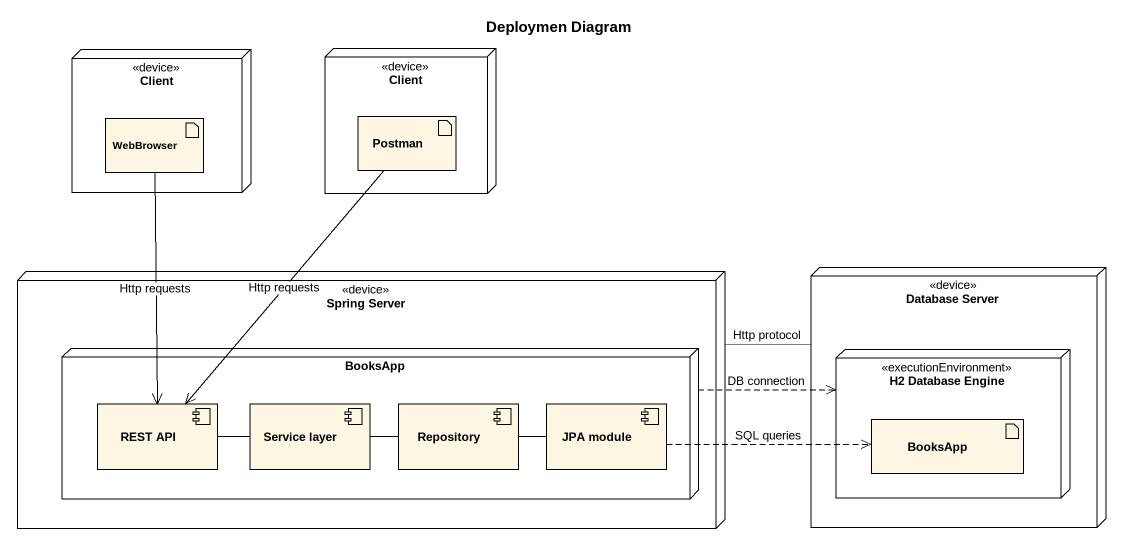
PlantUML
@startuml
title Deploymen Diagram
node Client <<device>> {
  artifact WebBrowser
}
node "Client" as Client_2 <<device>> {
  artifact Postman
}
node "Spring Server" as Spring_Server <<device>> {
  node BooksApp {
    component "REST API" as REST_API
    component "Service layer" as Service_layer
    component Repository
    component "JPA module" as JPA_module
  }
}
node "Database Server" as Database_Server <<device>> {
  node "H2 Database Engine" as H2_Database_Engine <<executionEnvironment>> {
    artifact "BooksApp" as BooksApp_2
  }
}
WebBrowser --> REST_API : Http requests
Postman --> REST_API : Http requests
Spring_Server -right- Database_Server : Http protocol
BooksApp .right.> H2_Database_Engine : DB connection
Service_layer -left- REST_API
Repository -left- Service_layer
JPA_module -left- Repository
JPA_module .right.> BooksApp_2 : SQL queries
@enduml
